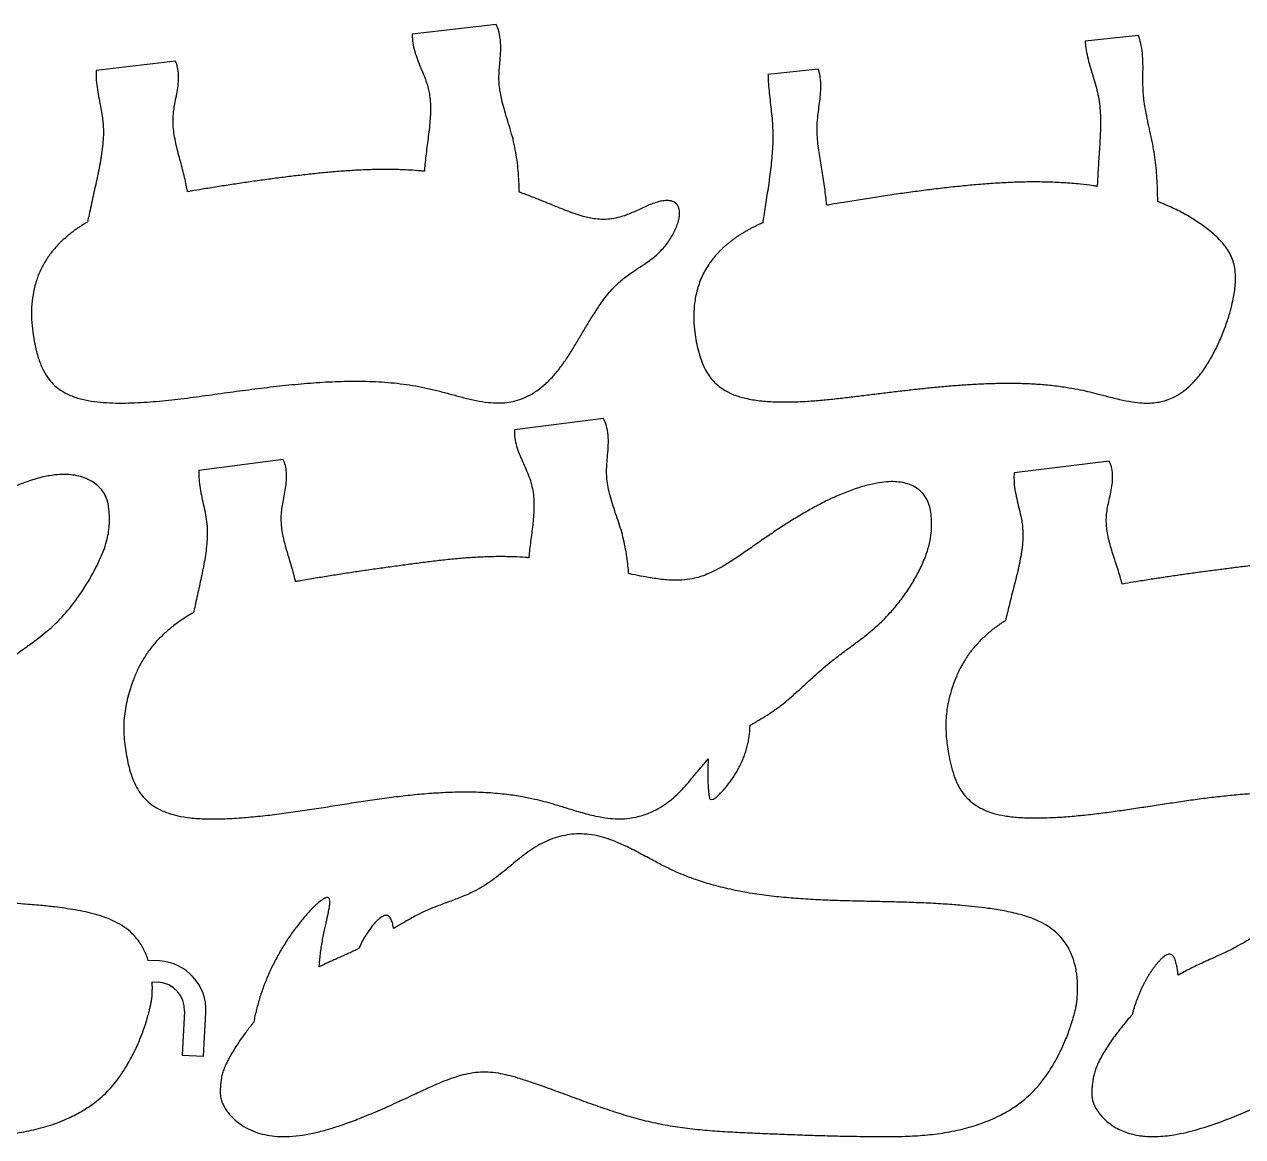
# Model space of a CAD drawing. Header units: millimetres. Extents: x 0 to 1237, y 0 to 434.
# Drawn here: x 257.1 to 685.6, y 0 to 391.2 of the extents above; entities that cross this region are included whole.
import ezdxf

# ---------------------------------------------------------------- set-up
doc = ezdxf.new("R2010")
doc.units = ezdxf.units.MM
for name, color, linetype in [('Left_layer_1', 7, 'Continuous'), ('Left_layer_10', 7, 'Continuous'), ('Left_layer_11', 7, 'Continuous'), ('Left_layer_2', 7, 'Continuous'), ('Left_layer_3', 7, 'Continuous'), ('Left_layer_5', 7, 'Continuous'), ('Left_layer_6', 7, 'Continuous'), ('Left_layer_7', 7, 'Continuous')]:
    doc.layers.add(name, color=color, linetype=linetype)

msp = doc.modelspace()

# ---------------------------------------------------------------- linework, layer by layer
at = {"layer": 'Left_layer_1'}
for p, q in [((304.62, 61.78), (300.69, 61.98)), ((302.05, 54.39), (304.23, 54.28)), ((313.45, 44.07), (312.67, 28.68)), ((320.17, 28.3), (320.95, 43.69)), ((312.67, 28.68), (320.17, 28.3))]:
    msp.add_line(p, q, dxfattribs=at)
for radius in [17.24, 9.73]:
    msp.add_arc((303.74, 44.56), radius, 357.0819, 87.0819, dxfattribs=at)
for points, knots in [([(300.69, 61.98), (300.5, 62.6), (299.81, 64.53), (298.16, 67.83), (295.47, 71.16), (292.3, 73.76), (289.12, 75.62), (285.73, 77.05), (282.22, 78.16), (278.65, 79.04), (275.04, 79.74), (271.41, 80.31), (267.36, 80.83), (262.48, 81.35), (256.37, 81.86), (249.44, 82.26), (242.09, 82.55), (234.74, 82.75), (227.39, 82.9), (220.04, 83.07), (212.69, 83.32), (205.34, 83.71), (198.01, 84.3), (190.71, 85.15), (183.44, 86.33), (176.66, 87.82), (170.76, 89.49), (166.12, 91.08), (162.33, 92.59), (158.96, 94.08), (155.67, 95.71), (152.06, 97.63), (148.12, 99.79), (143.78, 102.06), (139.69, 103.94), (135.85, 105.35), (132.29, 106.28), (128.64, 106.76), (124.96, 106.76), (121.31, 106.27), (117.75, 105.31), (114.34, 103.92), (111.12, 102.14), (108.1, 100.05), (105.19, 97.8), (102.34, 95.47), (99.5, 93.13), (96.61, 90.87), (93.59, 88.75), (90.4, 86.92), (87.07, 85.35), (83.67, 83.97), (80.22, 82.7), (76.96, 81.5), (74.11, 80.36), (71.69, 79.28), (69.31, 78.09), (66.83, 76.74), (64.89, 75.61), (63.84, 74.99), (63.63, 74.86)], [0.0000005, 0.0000005, 0.0000005, 0.0000005, 0.0075815, 0.02381, 0.0428576, 0.0571434, 0.0714291, 0.0857148, 0.1000005, 0.1142862, 0.1285719, 0.1428576, 0.1571434, 0.176191, 0.2000005, 0.2285719, 0.2571434, 0.2857148, 0.3142862, 0.3428576, 0.3714291, 0.4000005, 0.4285719, 0.4571434, 0.4857148, 0.5142862, 0.5380957, 0.5571434, 0.5714291, 0.5857148, 0.6000005, 0.6142862, 0.6333338, 0.6523814, 0.6714291, 0.6857148, 0.7000005, 0.7142862, 0.7285719, 0.7428576, 0.7571434, 0.7714291, 0.7857148, 0.8000005, 0.8142862, 0.8285719, 0.8428576, 0.8571434, 0.8714291, 0.8857148, 0.9000005, 0.9142862, 0.9285719, 0.9428576, 0.9547624, 0.9642862, 0.97381, 0.9857148, 0.9971809, 1, 1, 1, 1]), ([(300.84, 43.37), (300.89, 43.6), (301.01, 44.05), (301.17, 44.72), (301.33, 45.4), (301.48, 46.08), (301.62, 46.76), (301.75, 47.45), (301.86, 48.1), (301.95, 48.67), (302.02, 49.17), (302.05, 49.67), (302.08, 50.25), (302.1, 50.91), (302.12, 51.6), (302.13, 52.3), (302.12, 53), (302.09, 53.69), (302.06, 54.16), (302.05, 54.39)], [0.0000069, 0.0000069, 0.0000069, 0.0000069, 0.0625069, 0.1250069, 0.1875069, 0.2500069, 0.3125069, 0.3750069, 0.4375069, 0.4895902, 0.5312569, 0.5729236, 0.6250069, 0.6875069, 0.7500069, 0.8125069, 0.8750069, 0.9375069, 1, 1, 1, 1]), ([(10.9, 39.1), (10.52, 38.62), (9.34, 37.08), (7.29, 34.26), (5.18, 31.05), (3.52, 28.2), (2.45, 26.14), (1.68, 24.47), (1.14, 23.12), (0.76, 22.02), (0.5, 21.09), (0.32, 20.24), (0.21, 19.37), (0.14, 18.5), (0.08, 17.63), (0.02, 16.76), (-0.01, 15.89), (0.03, 15.02), (0.18, 14.16), (0.42, 13.22), (0.81, 12.13), (1.43, 10.81), (2.3, 9.41), (3.36, 8.03), (4.68, 6.61), (6.43, 5.07), (8.82, 3.41), (11.77, 1.92), (15.09, 0.84), (18.52, 0.2), (22, -0.04), (25.88, 0.07), (30.11, 0.6), (34.66, 1.55), (39.14, 2.79), (43.92, 4.36), (49.37, 6.39), (55.46, 8.9), (61.83, 11.74), (67.8, 14.51), (73.06, 16.99), (77.31, 18.87), (80.91, 20.29), (84.22, 21.4), (87.6, 22.28), (91.05, 22.79), (94.54, 22.83), (98.01, 22.45), (101.43, 21.73), (105.16, 20.68), (109.58, 19.23), (115.06, 17.32), (121.25, 15.07), (127.8, 12.66), (134.36, 10.3), (140.97, 8.1), (147.67, 6.14), (154.45, 4.52), (161.33, 3.35), (168.25, 2.52), (175.2, 1.94), (182.16, 1.54), (189.13, 1.23), (196.1, 0.93), (203.07, 0.66), (210.03, 0.42), (217, 0.23), (223.98, 0.08), (230.95, 0), (237.92, -0.01), (244.89, 0.21), (251.84, 0.81), (258.73, 1.92), (265.49, 3.65), (271.68, 5.94), (276.87, 8.56), (280.77, 11.1), (283.82, 13.5), (286.36, 15.88), (288.69, 18.49), (291.03, 21.57), (293.55, 25.48), (296.27, 30.62), (298.59, 36.13), (300.06, 40.54), (300.68, 42.78), (300.84, 43.37)], [0, 0, 0, 0, 0.005032, 0.016026, 0.028846, 0.036859, 0.04327, 0.048077, 0.052084, 0.055289, 0.057693, 0.060096, 0.0625, 0.064904, 0.067308, 0.069712, 0.072116, 0.07452, 0.076923, 0.079327, 0.082532, 0.086539, 0.091346, 0.096154, 0.100962, 0.107372, 0.115385, 0.125, 0.134616, 0.144231, 0.153846, 0.163462, 0.176282, 0.189103, 0.201923, 0.214744, 0.23077, 0.25, 0.269231, 0.288462, 0.304487, 0.317308, 0.326923, 0.336539, 0.346154, 0.35577, 0.365385, 0.375, 0.384616, 0.394231, 0.407052, 0.423077, 0.442308, 0.461539, 0.48077, 0.5, 0.519231, 0.538462, 0.557693, 0.576923, 0.596154, 0.615385, 0.634616, 0.653846, 0.673077, 0.692308, 0.711539, 0.73077, 0.75, 0.769231, 0.788462, 0.807693, 0.826923, 0.846154, 0.865385, 0.881411, 0.894231, 0.903846, 0.913462, 0.923077, 0.932693, 0.945513, 0.961539, 0.98077, 0.994969, 1, 1, 1, 1])]:
    msp.add_open_spline(points, degree=3, knots=knots, dxfattribs=at)
at = {"layer": 'Left_layer_10'}
for p, q in [((423.03, 391.21), (393.55, 387.82)), ((310.31, 378.25), (282.38, 375.04))]:
    msp.add_line(p, q, dxfattribs=at)
for points, knots in [([(431.21, 332.18), (431.21, 332.43), (431.18, 333.68), (431.09, 336.19), (430.85, 339.68), (430.43, 343.42), (429.83, 347.13), (429.02, 350.8), (428.01, 354.42), (426.89, 358), (425.86, 361.4), (425.06, 364.43), (424.55, 366.88), (424.24, 368.94), (424.07, 370.81), (424.03, 372.69), (424.11, 374.78), (424.31, 377.27), (424.59, 380.39), (424.74, 383.94), (424.4, 387.44), (423.65, 389.84), (423.14, 390.99), (423.03, 391.21)], [0, 0, 0, 0, 0.012519, 0.062504, 0.125004, 0.187504, 0.250004, 0.312504, 0.375004, 0.437504, 0.500004, 0.552088, 0.593754, 0.625004, 0.656254, 0.687504, 0.718754, 0.760421, 0.812504, 0.875004, 0.937504, 0.98749, 1.000004, 1.000004, 1.000004, 1.000004]), ([(393.55, 387.82), (393.54, 387.61), (393.53, 386.58), (393.69, 384.53), (394.35, 381.72), (395.37, 378.8), (396.54, 375.95), (397.66, 373.26), (398.55, 370.84), (399.18, 368.7), (399.62, 366.52), (399.91, 363.96), (399.99, 361.04), (399.85, 357.96), (399.57, 354.88), (399.19, 351.82), (398.78, 348.76), (398.41, 345.69), (398.1, 342.8), (397.91, 340.75), (397.83, 339.72), (397.81, 339.55)], [-0.000002, -0.000002, -0.000002, -0.000002, 0.012733, 0.062498, 0.124998, 0.187498, 0.249998, 0.312498, 0.364581, 0.406248, 0.447915, 0.499998, 0.562498, 0.624998, 0.687498, 0.749998, 0.812498, 0.874998, 0.937498, 0.989288, 1, 1, 1, 1]), ([(314.53, 332.36), (314.5, 332.52), (314.31, 333.47), (313.91, 335.38), (313.3, 338.08), (312.6, 340.91), (311.84, 343.73), (311.07, 346.55), (310.38, 349.39), (309.81, 352.26), (309.47, 355), (309.38, 357.44), (309.49, 359.54), (309.76, 361.64), (310.18, 364.04), (310.72, 366.74), (311.2, 369.63), (311.43, 372.54), (311.24, 375.28), (310.74, 377.17), (310.38, 378.08), (310.31, 378.25)], [0, 0, 0, 0, 0.0101367, 0.0624975, 0.1249975, 0.1874975, 0.2499975, 0.3124975, 0.3749975, 0.4374975, 0.4999975, 0.5520809, 0.5937475, 0.6354142, 0.6874975, 0.7499975, 0.8124975, 0.8749975, 0.9374975, 0.9877195, 0.9999975, 0.9999975, 0.9999975, 0.9999975]), ([(282.38, 375.04), (282.37, 374.83), (282.32, 373.71), (282.38, 371.45), (282.75, 368.3), (283.36, 364.98), (283.99, 361.85), (284.48, 359.07), (284.78, 356.65), (284.93, 354.21), (284.89, 351.4), (284.64, 348.21), (284.18, 344.86), (283.59, 341.54), (282.91, 338.23), (282.2, 334.92), (281.47, 331.62), (280.74, 328.32), (280.07, 325.22), (279.61, 323.02), (279.39, 321.91), (279.34, 321.71)], [0.000001, 0.000001, 0.000001, 0.000001, 0.0115877, 0.062501, 0.125001, 0.187501, 0.250001, 0.3020844, 0.343751, 0.3854177, 0.437501, 0.500001, 0.562501, 0.625001, 0.687501, 0.750001, 0.812501, 0.875001, 0.937501, 0.9884144, 1, 1, 1, 1]), ([(397.81, 339.55), (397.4, 339.59), (395.66, 339.74), (392.18, 339.99), (387.36, 340.17), (382.12, 340.19), (376.88, 340.05), (371.65, 339.77), (366.43, 339.38), (361.21, 338.89), (356, 338.34), (350.8, 337.73), (345.6, 337.07), (340.41, 336.38), (335.22, 335.64), (330.04, 334.87), (324.87, 334.06), (320.11, 333.29), (316.66, 332.72), (314.94, 332.43), (314.53, 332.36)], [-0.000001, -0.000001, -0.000001, -0.000001, 0.014866, 0.062499, 0.124999, 0.187499, 0.249999, 0.312499, 0.374999, 0.437499, 0.499999, 0.562499, 0.624999, 0.687499, 0.749999, 0.812499, 0.874999, 0.937499, 0.985132, 1, 1, 1, 1]), ([(264.16, 307.34), (264, 307.06), (263.29, 305.79), (262.03, 303.16), (260.75, 299.31), (259.91, 295.01), (259.56, 290.65), (259.67, 286.29), (260.16, 281.94), (260.97, 277.65), (262.1, 273.42), (263.65, 269.58), (265.57, 266.47), (267.69, 264.12), (270.2, 262.19), (273.44, 260.51), (277.39, 259.26), (281.69, 258.5), (286.05, 258.11), (290.42, 257.98), (294.78, 258.04), (299.15, 258.25), (303.51, 258.58), (307.85, 259), (312.19, 259.51), (316.53, 260.06), (320.86, 260.65), (325.19, 261.25), (329.51, 261.85), (333.84, 262.43), (338.18, 263), (342.51, 263.54), (346.85, 264.05), (351.2, 264.5), (355.55, 264.9), (359.9, 265.23), (364.27, 265.49), (368.63, 265.67), (373, 265.74), (377.37, 265.7), (381.74, 265.52), (386.09, 265.2), (390.44, 264.72), (394.76, 264.06), (399.04, 263.22), (403.29, 262.17), (407.5, 261.02), (411.72, 259.88), (415.97, 258.87), (420.05, 258.2), (423.69, 257.98), (426.84, 258.15), (429.95, 258.73), (433.4, 259.93), (437.02, 261.94), (440.45, 264.66), (443.5, 267.8), (446.2, 271.22), (448.66, 274.84), (450.97, 278.55), (453.19, 282.31), (455.41, 286.07), (457.56, 289.6), (459.55, 292.65), (461.4, 295.2), (463.42, 297.63), (465.96, 300.23), (469.15, 302.86), (472.58, 305.17), (475.64, 307.14), (478.01, 308.84), (479.86, 310.4), (481.41, 311.95), (482.82, 313.62), (484.09, 315.4), (485.22, 317.27), (486.2, 319.23), (486.94, 321.15), (487.4, 322.92), (487.59, 324.37), (487.56, 325.58), (487.35, 326.66), (486.89, 327.66), (486.12, 328.46), (485.15, 328.98), (483.96, 329.25), (482.49, 329.27), (480.69, 328.99), (478.71, 328.41), (476.68, 327.6), (474.69, 326.69), (472.71, 325.77), (470.71, 324.88), (468.68, 324.08), (466.37, 323.33), (463.76, 322.76), (460.85, 322.53), (458.18, 322.7), (455.79, 323.13), (453.44, 323.72), (450.66, 324.6), (447.24, 325.86), (443.41, 327.4), (439.38, 329.08), (435.61, 330.57), (432.88, 331.59), (431.51, 332.07), (431.21, 332.18)], [0.0000002, 0.0000002, 0.0000002, 0.0000002, 0.0026375, 0.0120484, 0.0240966, 0.0361448, 0.048193, 0.0602412, 0.0722894, 0.0843376, 0.0963857, 0.1084339, 0.1184741, 0.1265062, 0.1345384, 0.1445785, 0.1566267, 0.1686749, 0.1807231, 0.1927713, 0.2048195, 0.2168677, 0.2289159, 0.2409641, 0.2530123, 0.2650604, 0.2771086, 0.2891568, 0.301205, 0.3132532, 0.3253014, 0.3373496, 0.3493978, 0.361446, 0.3734942, 0.3855424, 0.3975906, 0.4096388, 0.421687, 0.4337351, 0.4457833, 0.4578315, 0.4698797, 0.4819279, 0.4939761, 0.5060243, 0.5180725, 0.5301207, 0.5421689, 0.5542171, 0.5642572, 0.5722894, 0.5803215, 0.5903617, 0.6024098, 0.614458, 0.6265062, 0.6385544, 0.6506026, 0.6626508, 0.674699, 0.6867472, 0.6987954, 0.7088355, 0.7168677, 0.7248998, 0.73494, 0.7469882, 0.7590363, 0.7690765, 0.7771086, 0.7831327, 0.7891568, 0.7951809, 0.801205, 0.8072291, 0.8132532, 0.8192773, 0.8242974, 0.8283135, 0.8313255, 0.8343376, 0.8373496, 0.8403617, 0.8433737, 0.8463857, 0.8504018, 0.8554219, 0.861446, 0.8674701, 0.8734942, 0.8795183, 0.8855424, 0.8915665, 0.8975906, 0.9056227, 0.9136548, 0.921687, 0.927711, 0.9337351, 0.9417673, 0.9518074, 0.9638556, 0.9759038, 0.987952, 0.997363, 1, 1, 1, 1]), ([(279.34, 321.71), (278.96, 321.49), (278.21, 321.04), (277.09, 320.34), (275.98, 319.61), (274.9, 318.85), (273.84, 318.06), (272.81, 317.24), (271.79, 316.39), (270.81, 315.51), (269.85, 314.6), (268.93, 313.65), (268.04, 312.68), (267.18, 311.67), (266.36, 310.63), (265.58, 309.57), (264.85, 308.47), (264.39, 307.72), (264.16, 307.34)], [0, 0, 0, 0, 0.062502, 0.125002, 0.187502, 0.250002, 0.312502, 0.375002, 0.437502, 0.500002, 0.562502, 0.625002, 0.687502, 0.750002, 0.812502, 0.875002, 0.937502, 1.000002, 1.000002, 1.000002, 1.000002])]:
    msp.add_open_spline(points, degree=3, knots=knots, dxfattribs=at)
at = {"layer": 'Left_layer_11'}
for p, q in [((648.96, 387.32), (630.24, 385.35)), ((536.41, 375.46), (518.67, 373.59))]:
    msp.add_line(p, q, dxfattribs=at)
for points, knots in [([(655.75, 328.86), (655.75, 329.1), (655.74, 330.33), (655.7, 332.79), (655.56, 336.24), (655.29, 339.92), (654.89, 343.59), (654.34, 347.24), (653.62, 350.86), (652.83, 354.47), (652.05, 358.08), (651.38, 361.5), (650.92, 364.54), (650.66, 367.2), (650.54, 369.86), (650.55, 372.94), (650.6, 376.43), (650.5, 380.12), (650.08, 383.55), (649.46, 385.93), (649.05, 387.09), (648.96, 387.32)], [0, 0, 0, 0, 0.0123482, 0.062479, 0.124979, 0.187479, 0.249979, 0.312479, 0.374979, 0.437479, 0.499979, 0.562479, 0.6145624, 0.656229, 0.6978957, 0.749979, 0.812479, 0.874979, 0.937479, 0.9876098, 0.999979, 0.999979, 0.999979, 0.999979]), ([(630.24, 385.35), (630.25, 385.16), (630.31, 384.08), (630.57, 381.93), (631.21, 378.96), (632.09, 375.84), (633.05, 372.75), (633.99, 369.65), (634.78, 366.52), (635.31, 363.32), (635.58, 360.09), (635.67, 356.86), (635.61, 353.62), (635.45, 350.39), (635.24, 347.16), (635.02, 343.93), (634.82, 340.7), (634.65, 337.66), (634.54, 335.51), (634.48, 334.43), (634.47, 334.24)], [0.0000025, 0.0000025, 0.0000025, 0.0000025, 0.0111793, 0.0625025, 0.1250025, 0.1875025, 0.2500025, 0.3125025, 0.3750025, 0.4375025, 0.5000025, 0.5625025, 0.6250025, 0.6875025, 0.7500025, 0.8125025, 0.8750025, 0.9375025, 0.9888257, 1, 1, 1, 1]), ([(518.67, 373.59), (518.68, 373.39), (518.71, 372.29), (518.82, 370.11), (519.1, 367.04), (519.47, 363.78), (519.85, 360.52), (520.18, 357.26), (520.37, 353.98), (520.39, 350.7), (520.26, 347.42), (520.01, 344.15), (519.67, 340.89), (519.26, 337.63), (518.8, 334.38), (518.32, 331.14), (517.81, 327.89), (517.34, 324.85), (517.01, 322.69), (516.85, 321.61), (516.82, 321.41)], [0.0000034, 0.0000034, 0.0000034, 0.0000034, 0.0113115, 0.0625034, 0.1250034, 0.1875034, 0.2500034, 0.3125034, 0.3750034, 0.4375034, 0.5000034, 0.5625034, 0.6250034, 0.6875034, 0.7500034, 0.8125034, 0.8750034, 0.9375034, 0.9886954, 1, 1, 1, 1]), ([(539.33, 327.6), (539.31, 327.76), (539.21, 328.76), (538.99, 330.76), (538.64, 333.59), (538.23, 336.58), (537.75, 339.55), (537.23, 342.53), (536.74, 345.5), (536.31, 348.49), (536.02, 351.49), (535.9, 354.5), (536.04, 357.52), (536.39, 360.51), (536.81, 363.5), (537.16, 366.5), (537.32, 369.51), (537.16, 372.36), (536.75, 374.33), (536.46, 375.3), (536.41, 375.46)], [0, 0, 0, 0, 0.010471, 0.062501, 0.125001, 0.187501, 0.250001, 0.312501, 0.375001, 0.437501, 0.500001, 0.562501, 0.625001, 0.687501, 0.750001, 0.812501, 0.875001, 0.937501, 0.98953, 1.000001, 1.000001, 1.000001, 1.000001]), ([(634.47, 334.24), (633.98, 334.31), (632.01, 334.6), (628.04, 335.07), (622.58, 335.52), (616.6, 335.77), (610.61, 335.81), (604.63, 335.65), (598.65, 335.34), (592.68, 334.89), (586.72, 334.33), (580.77, 333.69), (574.83, 332.97), (568.9, 332.19), (562.97, 331.35), (557.05, 330.47), (551.14, 329.54), (545.72, 328.67), (541.78, 328.02), (539.82, 327.68), (539.33, 327.6)], [-0.000001, -0.000001, -0.000001, -0.000001, 0.015611, 0.0625, 0.125, 0.1875, 0.25, 0.3125, 0.375, 0.4375, 0.5, 0.5625, 0.625, 0.6875, 0.75, 0.8125, 0.875, 0.9375, 0.984388, 1.000002, 1.000002, 1.000002, 1.000002]), ([(501.05, 310.77), (500.77, 310.48), (499.62, 309.2), (497.53, 306.48), (495.22, 302.32), (493.52, 297.45), (492.64, 292.36), (492.49, 287.5), (492.83, 283.22), (493.41, 279.55), (494.16, 276.2), (495.17, 272.92), (496.43, 270.03), (497.91, 267.58), (499.53, 265.58), (501.43, 263.83), (503.8, 262.23), (506.91, 260.76), (511.03, 259.53), (515.83, 258.77), (520.97, 258.41), (526.11, 258.36), (531.26, 258.55), (536.39, 258.91), (541.51, 259.41), (546.62, 260), (551.72, 260.63), (556.83, 261.26), (561.94, 261.89), (567.05, 262.49), (572.16, 263.06), (577.28, 263.58), (582.4, 264.04), (587.53, 264.43), (592.67, 264.74), (597.81, 264.94), (602.95, 265.03), (608.1, 264.96), (613.23, 264.73), (618.36, 264.29), (623.18, 263.66), (627.4, 262.93), (631.04, 262.14), (634.64, 261.24), (638.79, 260.14), (643.23, 259.05), (647.45, 258.29), (650.87, 257.98), (653.73, 258.02), (656.29, 258.32), (658.79, 258.95), (661.44, 260.02), (664.41, 261.76), (667.72, 264.51), (670.92, 268.18), (673.78, 272.46), (676.22, 276.99), (678.32, 281.69), (680.04, 286.23), (681.31, 290.33), (682.13, 293.66), (682.67, 296.47), (683.01, 299.02), (683.17, 301.59), (683.08, 304.16), (682.67, 306.71), (681.87, 309.16), (680.7, 311.45), (679.05, 313.8), (676.73, 316.33), (673.49, 319.14), (669.53, 321.97), (665.12, 324.62), (660.88, 326.74), (657.73, 328.09), (656.13, 328.71), (655.75, 328.86)], [-0.000002, -0.000002, -0.000002, -0.000002, 0.004, 0.016947, 0.033896, 0.050845, 0.067794, 0.084743, 0.098868, 0.110167, 0.121467, 0.132766, 0.144066, 0.15254, 0.161015, 0.169489, 0.177964, 0.189263, 0.203388, 0.220337, 0.237286, 0.254235, 0.271184, 0.288133, 0.305082, 0.322032, 0.338981, 0.35593, 0.372879, 0.389828, 0.406777, 0.423727, 0.440676, 0.457625, 0.474574, 0.491523, 0.508472, 0.525421, 0.542371, 0.55932, 0.576269, 0.590393, 0.601693, 0.612992, 0.627116, 0.644066, 0.65819, 0.669489, 0.677964, 0.686438, 0.694913, 0.703388, 0.714687, 0.728811, 0.74576, 0.76271, 0.779659, 0.796608, 0.813557, 0.827681, 0.838981, 0.847455, 0.85593, 0.864404, 0.872879, 0.881354, 0.889828, 0.898303, 0.906777, 0.918077, 0.932201, 0.94915, 0.966099, 0.983049, 0.995996, 1, 1, 1, 1]), ([(516.82, 321.41), (516.45, 321.25), (515.72, 320.93), (514.64, 320.42), (513.57, 319.89), (512.5, 319.34), (511.45, 318.76), (510.42, 318.16), (509.39, 317.54), (508.38, 316.9), (507.39, 316.22), (506.42, 315.53), (505.46, 314.8), (504.53, 314.05), (503.62, 313.28), (502.73, 312.47), (501.87, 311.64), (501.32, 311.06), (501.05, 310.77)], [0, 0, 0, 0, 0.062519, 0.125019, 0.187519, 0.250019, 0.312519, 0.375019, 0.437519, 0.500019, 0.562519, 0.625019, 0.687519, 0.750019, 0.812519, 0.875019, 0.937519, 1.000019, 1.000019, 1.000019, 1.000019])]:
    msp.add_open_spline(points, degree=3, knots=knots, dxfattribs=at)
at = {"layer": 'Left_layer_2'}
for points, knots in [([(625.14, 38.93), (625.21, 39.13), (625.51, 40.05), (626.02, 41.7), (626.56, 43.71), (626.97, 45.49), (627.25, 46.9), (627.39, 48.04), (627.45, 49), (627.49, 49.96), (627.53, 51.11), (627.56, 52.55), (627.55, 54.18), (627.44, 55.91), (627.2, 57.81), (626.77, 60.08), (625.98, 62.85), (624.7, 65.86), (622.86, 68.8), (620.57, 71.4), (617.89, 73.59), (614.91, 75.36), (611.39, 76.89), (606.99, 78.28), (601.74, 79.43), (596.43, 80.26), (591.47, 80.85), (586.5, 81.35), (580.76, 81.79), (574.25, 82.15), (567.34, 82.41), (560.43, 82.59), (553.53, 82.73), (546.62, 82.88), (539.71, 83.1), (532.81, 83.43), (525.91, 83.93), (519.04, 84.64), (512.2, 85.61), (505.41, 86.91), (499.08, 88.49), (493.58, 90.23), (489.27, 91.85), (485.74, 93.36), (482.27, 95), (478.2, 97.15), (473.48, 99.72), (468.7, 102.19), (464.48, 104.04), (460.85, 105.29), (457.49, 106.1), (454.05, 106.5), (450.59, 106.48), (447.16, 106.03), (443.81, 105.16), (440.59, 103.91), (437.53, 102.3), (434.64, 100.4), (431.88, 98.33), (429.19, 96.16), (426.53, 93.95), (423.84, 91.78), (421.08, 89.7), (418.2, 87.79), (414.82, 85.97), (410.95, 84.26), (406.64, 82.64), (402.67, 81.19), (399.11, 79.77), (395.63, 78.13), (392.12, 76.21), (389.15, 74.45), (387.51, 73.45), (386.99, 73.14)], [0, 0, 0, 0, 0.0023, 0.010162, 0.018292, 0.02439, 0.029471, 0.033536, 0.036585, 0.039634, 0.043699, 0.04878, 0.054878, 0.060975, 0.067073, 0.075203, 0.085366, 0.097561, 0.109756, 0.121951, 0.134146, 0.146341, 0.158536, 0.174796, 0.195122, 0.215447, 0.231707, 0.247967, 0.268292, 0.292683, 0.317073, 0.341463, 0.365853, 0.390244, 0.414634, 0.439024, 0.463414, 0.487805, 0.512195, 0.536585, 0.560975, 0.581301, 0.597561, 0.609756, 0.621951, 0.638211, 0.658536, 0.678861, 0.695122, 0.707317, 0.719512, 0.731707, 0.743902, 0.756097, 0.768292, 0.780488, 0.792683, 0.804878, 0.817073, 0.829268, 0.841463, 0.853658, 0.865853, 0.878048, 0.890244, 0.906504, 0.922764, 0.939024, 0.951219, 0.963414, 0.979674, 0.993634, 1, 1, 1, 1]), ([(360.81, 59.68), (360.82, 59.77), (360.88, 60.53), (361.01, 62.04), (361.25, 64.22), (361.55, 66.48), (361.91, 68.73), (362.33, 70.97), (362.77, 73.08), (363.18, 74.94), (363.51, 76.42), (363.79, 77.66), (364.02, 78.71), (364.21, 79.64), (364.34, 80.39), (364.45, 81.01), (364.52, 81.58), (364.57, 82.14), (364.59, 82.68), (364.55, 83.16), (364.46, 83.53), (364.32, 83.81), (364.11, 84.01), (363.83, 84.1), (363.51, 84.08), (363.14, 83.99), (362.71, 83.8), (362.24, 83.53), (361.76, 83.22), (361.25, 82.84), (360.66, 82.37), (359.94, 81.75), (359.15, 81.02), (358.34, 80.22), (357.46, 79.3), (356.43, 78.18), (355.19, 76.75), (353.83, 75.08), (352.45, 73.26), (351.11, 71.41), (349.83, 69.53), (348.6, 67.61), (347.41, 65.67), (346.28, 63.69), (345.2, 61.68), (344.18, 59.64), (343.22, 57.58), (342.31, 55.48), (341.47, 53.36), (340.69, 51.22), (339.97, 49.06), (339.32, 46.87), (338.73, 44.67), (338.23, 42.54), (337.93, 41.05), (337.79, 40.3), (337.78, 40.22)], [0.0000493, 0.0000493, 0.0000493, 0.0000493, 0.0034226, 0.0294839, 0.0588956, 0.0883074, 0.1177192, 0.1471309, 0.1765427, 0.2010525, 0.2206603, 0.2353662, 0.2500721, 0.262327, 0.2721309, 0.2794839, 0.2868368, 0.2941897, 0.3015427, 0.3076701, 0.3125721, 0.3162486, 0.319925, 0.3236015, 0.327278, 0.3321799, 0.3383074, 0.3456603, 0.3530133, 0.3603662, 0.3701701, 0.382425, 0.3971309, 0.4118368, 0.4265427, 0.4461505, 0.4706603, 0.5000721, 0.5294839, 0.5588956, 0.5883074, 0.6177192, 0.6471309, 0.6765427, 0.7059545, 0.7353662, 0.764778, 0.7941897, 0.8236015, 0.8530133, 0.882425, 0.9118368, 0.9412486, 0.9706603, 0.9967198, 1.0000228, 1.0000228, 1.0000228, 1.0000228]), ([(386.99, 73.14), (386.95, 73.41), (386.85, 73.95), (386.67, 74.75), (386.45, 75.55), (386.18, 76.28), (385.87, 76.89), (385.54, 77.33), (385.18, 77.63), (384.81, 77.8), (384.39, 77.85), (383.94, 77.79), (383.42, 77.61), (382.81, 77.28), (382.18, 76.83), (381.55, 76.3), (380.96, 75.73), (380.39, 75.13), (379.84, 74.51), (379.32, 73.87), (378.82, 73.22), (378.33, 72.56), (377.87, 71.88), (377.41, 71.19), (376.98, 70.49), (376.56, 69.78), (376.16, 69.06), (375.77, 68.34), (375.4, 67.6), (375.05, 66.86), (374.82, 66.36), (374.71, 66.11)], [0.0000055, 0.0000055, 0.0000055, 0.0000055, 0.0384604, 0.076922, 0.1153835, 0.153845, 0.1858963, 0.2115374, 0.2307681, 0.2499989, 0.2692297, 0.2884604, 0.3141015, 0.3461527, 0.3846143, 0.4230758, 0.4615374, 0.4999989, 0.5384604, 0.576922, 0.6153835, 0.653845, 0.6923066, 0.7307681, 0.7692297, 0.8076912, 0.8461527, 0.8846143, 0.9230758, 0.9615374, 0.9999933, 0.9999933, 0.9999933, 0.9999933]), ([(374.71, 66.11), (374.43, 65.97), (373.85, 65.69), (372.99, 65.28), (372.12, 64.88), (371.25, 64.48), (370.37, 64.09), (369.5, 63.7), (368.62, 63.31), (367.75, 62.92), (366.87, 62.54), (366, 62.15), (365.13, 61.75), (364.26, 61.35), (363.39, 60.95), (362.53, 60.53), (361.67, 60.11), (361.1, 59.83), (360.81, 59.68)], [-0.00006, -0.00006, -0.00006, -0.00006, 0.062446, 0.124946, 0.187446, 0.249946, 0.312446, 0.374946, 0.437446, 0.499946, 0.562446, 0.624946, 0.687446, 0.749946, 0.812446, 0.874946, 0.937446, 1.000006, 1.000006, 1.000006, 1.000006]), ([(337.78, 40.22), (337.39, 39.74), (336.16, 38.21), (334.04, 35.4), (331.83, 32.2), (330.09, 29.37), (328.95, 27.32), (328.07, 25.56), (327.37, 23.95), (326.78, 22.29), (326.39, 20.57), (326.18, 18.92), (326.05, 17.46), (325.98, 16.28), (325.97, 15.31), (326.03, 14.43), (326.18, 13.56), (326.44, 12.61), (326.87, 11.52), (327.54, 10.21), (328.45, 8.82), (329.69, 7.3), (331.37, 5.65), (333.7, 3.87), (336.61, 2.24), (339.93, 1.03), (343.38, 0.29), (346.89, -0.03), (350.81, 0.01), (355.09, 0.48), (359.7, 1.39), (364.24, 2.61), (369.08, 4.16), (374.59, 6.19), (380.75, 8.7), (387.19, 11.57), (393.22, 14.37), (398.53, 16.87), (402.82, 18.78), (406.46, 20.23), (409.8, 21.36), (413.21, 22.25), (416.7, 22.78), (420.22, 22.82), (423.73, 22.43), (427.18, 21.7), (430.94, 20.63), (435.4, 19.16), (440.95, 17.22), (447.19, 14.94), (453.8, 12.5), (460.44, 10.13), (467.13, 7.92), (473.9, 5.96), (480.76, 4.38), (487.72, 3.23), (494.71, 2.42), (501.74, 1.86), (508.77, 1.48), (515.81, 1.17), (522.85, 0.87), (529.89, 0.61), (536.93, 0.37), (543.58, 0.2), (549.45, 0.09), (554.54, 0.02), (559.62, -0.01), (565.5, 0.03), (572.14, 0.31), (579.15, 1.03), (586.09, 2.3), (592.88, 4.22), (599.05, 6.72), (604.2, 9.56), (608.03, 12.29), (610.98, 14.86), (613.69, 17.69), (616.6, 21.39), (619.73, 26.35), (622.43, 31.76), (624.18, 36.12), (624.95, 38.34), (625.14, 38.93)], [0, 0, 0, 0, 0.005152, 0.016349, 0.029421, 0.037591, 0.044127, 0.049029, 0.053931, 0.058833, 0.063735, 0.068637, 0.072722, 0.07599, 0.078441, 0.080892, 0.083343, 0.085794, 0.089062, 0.093147, 0.098049, 0.102951, 0.109486, 0.117656, 0.12746, 0.137264, 0.147068, 0.156872, 0.166676, 0.179748, 0.19282, 0.205892, 0.218964, 0.235303, 0.254911, 0.274519, 0.294127, 0.310467, 0.323539, 0.333343, 0.343147, 0.352951, 0.362754, 0.372558, 0.382362, 0.392166, 0.40197, 0.415042, 0.431382, 0.45099, 0.470598, 0.490205, 0.509813, 0.529421, 0.549029, 0.568637, 0.588245, 0.607852, 0.62746, 0.647068, 0.666676, 0.686284, 0.705892, 0.7255, 0.741839, 0.754911, 0.767983, 0.784323, 0.803931, 0.823539, 0.843147, 0.862754, 0.882362, 0.898702, 0.911774, 0.921578, 0.931382, 0.944454, 0.960794, 0.980402, 0.994865, 1.000009, 1.000009, 1.000009, 1.000009])]:
    msp.add_open_spline(points, degree=3, knots=knots, dxfattribs=at)
at = {"layer": 'Left_layer_3'}
for points, knots in [([(652.82, 0.04), (653.62, 0.01), (656.53, 0), (662.33, 0.62), (670.04, 2.47), (678.31, 5.27), (685.97, 8.33), (692.62, 11.28), (697.9, 13.72), (702.28, 15.78), (706.24, 17.62), (710.24, 19.36), (714.33, 20.9), (718.52, 22.12), (722.83, 22.82), (727.21, 22.78), (731.52, 22.1), (735.74, 20.99), (739.89, 19.63), (744.02, 18.21), (748.58, 16.57), (754.04, 14.56), (760.86, 12.04), (768.63, 9.3), (776.96, 6.68), (785.43, 4.56), (794.04, 3.11), (802.71, 2.18), (811.42, 1.59), (820.14, 1.19), (828.86, 0.83), (837.58, 0.51), (845.81, 0.27), (853.08, 0.11), (859.39, 0.02), (865.69, -0.02), (872.96, 0.06), (881.19, 0.54), (889.84, 1.78), (897.83, 3.86), (904.6, 6.54), (909.72, 9.32), (913.71, 12.08), (917.02, 14.93), (920, 18.12), (922.64, 21.6), (924.99, 25.28), (927.06, 29.12), (928.78, 32.86), (930.12, 36.24), (931.07, 38.99), (931.77, 41.31), (932.33, 43.42), (932.76, 45.56), (932.99, 47.73), (933.08, 49.91), (933.12, 52.09), (933.11, 54.27), (932.98, 56.45), (932.69, 58.62), (932.16, 60.98), (931.25, 63.75), (929.64, 67.03), (927.15, 70.34), (923.84, 73.21), (920.05, 75.4), (915.99, 77), (911.79, 78.2), (907.52, 79.11), (902.74, 79.88), (896.96, 80.6), (889.72, 81.28), (881.5, 81.78), (872.78, 82.1), (864.05, 82.3), (855.33, 82.47), (846.6, 82.7), (837.89, 83.11), (829.19, 83.78), (820.52, 84.83), (812.4, 86.27), (805.34, 88), (799.78, 89.73), (795.24, 91.41), (791.22, 93.11), (787.3, 95.02), (783.44, 97.06), (779.6, 99.13), (775.72, 101.14), (771.77, 102.98), (767.68, 104.52), (763.45, 105.6), (759.09, 106.03), (754.73, 105.78), (750.69, 104.89), (747.28, 103.64), (744.45, 102.24), (741.76, 100.6), (738.8, 98.48), (735.59, 95.9), (732.24, 93.11), (728.84, 90.36), (725.31, 87.8), (721.51, 85.64), (717.54, 83.83), (713.69, 82.35), (710.28, 81.1), (707.56, 80.07), (705.31, 79.15), (703.1, 78.16), (700.51, 76.85), (697.33, 75.08), (693.8, 72.95), (690.09, 70.66), (686.57, 68.52), (683.4, 66.73), (680.6, 65.28), (677.75, 63.94), (674, 62.25), (669.64, 60.3), (665.73, 58.35), (663.63, 57.16), (662.94, 56.75)], [0.0000001, 0.0000001, 0.0000001, 0.0000001, 0.0038879, 0.0140846, 0.0281691, 0.0422536, 0.0563381, 0.0680752, 0.0774649, 0.0845071, 0.0915494, 0.0985916, 0.1056339, 0.1126761, 0.1197184, 0.1267606, 0.1338029, 0.1408451, 0.1478874, 0.1549297, 0.1619719, 0.1713616, 0.1830987, 0.1971832, 0.2112677, 0.2253522, 0.2394367, 0.2535212, 0.2676057, 0.2816902, 0.2957747, 0.3098592, 0.3239437, 0.3356808, 0.3450705, 0.3544602, 0.3661973, 0.3802818, 0.3943663, 0.4084508, 0.4201879, 0.4295775, 0.4366198, 0.443662, 0.4507043, 0.4577466, 0.4647888, 0.4718311, 0.4788733, 0.4847419, 0.4894367, 0.4929578, 0.4964789, 0.5000001, 0.5035212, 0.5070423, 0.5105635, 0.5140846, 0.5176057, 0.5211268, 0.524648, 0.5293428, 0.5352113, 0.5422536, 0.5492959, 0.5563381, 0.5633804, 0.5704226, 0.5774649, 0.5845071, 0.5938968, 0.6056339, 0.6197184, 0.6338029, 0.6478874, 0.6619719, 0.6760564, 0.6901409, 0.7042254, 0.7183099, 0.7323944, 0.7441315, 0.7535212, 0.7605635, 0.7676057, 0.774648, 0.7816902, 0.7887325, 0.7957747, 0.802817, 0.8098592, 0.8169015, 0.8239437, 0.830986, 0.8380282, 0.8438968, 0.8485916, 0.8532865, 0.859155, 0.8661973, 0.8732395, 0.8802818, 0.887324, 0.8943663, 0.9014085, 0.9084508, 0.9143193, 0.9190142, 0.9225353, 0.9260564, 0.9307513, 0.9366198, 0.943662, 0.9507043, 0.9577466, 0.9636151, 0.9683099, 0.9730048, 0.9788733, 0.988263, 0.9961124, 1, 1, 1, 1]), ([(662.94, 56.75), (662.89, 57.15), (662.8, 57.96), (662.62, 59.18), (662.41, 60.32), (662.18, 61.31), (661.94, 62.09), (661.68, 62.72), (661.39, 63.26), (661, 63.74), (660.48, 64.09), (659.87, 64.18), (659.26, 64.05), (658.7, 63.8), (658.12, 63.44), (657.47, 62.94), (656.72, 62.25), (655.92, 61.41), (655.13, 60.47), (654.38, 59.5), (653.68, 58.5), (653, 57.48), (652.36, 56.44), (651.74, 55.38), (651.16, 54.3), (650.6, 53.21), (650.07, 52.1), (649.57, 50.99), (649.09, 49.86), (648.63, 48.72), (648.21, 47.57), (647.8, 46.41), (647.42, 45.25), (647.07, 44.08), (646.85, 43.29), (646.75, 42.9)], [0.0000422, 0.0000422, 0.0000422, 0.0000422, 0.0357567, 0.071471, 0.1071853, 0.1369472, 0.1607567, 0.1786139, 0.196471, 0.2143282, 0.2321853, 0.2500424, 0.2678996, 0.2857567, 0.3036139, 0.3274234, 0.3571853, 0.3928996, 0.4286139, 0.4643282, 0.5000424, 0.5357567, 0.571471, 0.6071853, 0.6428996, 0.6786139, 0.7143282, 0.7500424, 0.7857567, 0.821471, 0.8571853, 0.8928996, 0.9286139, 0.9643282, 1.0000003, 1.0000003, 1.0000003, 1.0000003]), ([(646.75, 42.9), (646.66, 42.81), (646.09, 42.16), (644.96, 40.85), (643.39, 38.94), (641.79, 36.9), (640.24, 34.82), (638.76, 32.7), (637.34, 30.53), (636.02, 28.3), (634.88, 26.13), (634.03, 24.14), (633.46, 22.36), (633.08, 20.67), (632.82, 18.96), (632.65, 17.39), (632.55, 15.95), (632.54, 14.65), (632.67, 13.36), (632.97, 12.1), (633.45, 10.89), (634.12, 9.61), (635.09, 8.18), (636.5, 6.54), (638.32, 4.9), (640.45, 3.41), (642.74, 2.2), (645.16, 1.27), (647.67, 0.61), (650.11, 0.22), (651.84, 0.08), (652.7, 0.04), (652.82, 0.04)], [0, 0, 0, 0, 0.006124, 0.0435, 0.086978, 0.130456, 0.173935, 0.217413, 0.260891, 0.304369, 0.347848, 0.38408, 0.413065, 0.442051, 0.471036, 0.500022, 0.521761, 0.5435, 0.565239, 0.586978, 0.608717, 0.630456, 0.659442, 0.695674, 0.739152, 0.78263, 0.826108, 0.869587, 0.913065, 0.956543, 0.993915, 1.000022, 1.000022, 1.000022, 1.000022])]:
    msp.add_open_spline(points, degree=3, knots=knots, dxfattribs=at)
at = {"layer": 'Left_layer_5'}
msp.add_open_spline([(219.05, 142.81), (219.43, 143.05), (220.74, 143.84), (223.12, 145.24), (225.9, 146.88), (228.49, 148.51), (231.01, 150.25), (233.9, 152.51), (237.39, 155.51), (241.23, 159.01), (245.32, 162.72), (249.54, 166.26), (253.99, 169.51), (258.26, 172.5), (261.96, 175.21), (264.83, 177.51), (267.12, 179.53), (269.33, 181.66), (271.82, 184.36), (274.72, 187.92), (277.72, 192.18), (280.59, 196.88), (283.03, 201.48), (284.88, 205.69), (286.03, 209.18), (286.7, 212.17), (287, 214.76), (287.07, 217.06), (287, 219.05), (286.84, 221.03), (286.45, 223.3), (285.57, 225.76), (283.98, 228.04), (281.88, 229.85), (279.48, 231.24), (276.9, 232.21), (274.19, 232.76), (271.13, 232.98), (267.46, 232.76), (262.94, 231.9), (257.95, 230.4), (252.83, 228.36), (247.85, 225.98), (243.01, 223.36), (238.26, 220.56), (233.61, 217.6), (229.29, 214.7), (225.51, 212.09), (222.25, 209.8), (219.01, 207.5), (215.48, 205.06), (211.86, 202.76), (208.65, 200.97), (205.88, 199.66), (203.3, 198.68), (200.64, 197.96), (197.61, 197.49), (194.24, 197.35), (190.57, 197.56), (186.93, 198.01), (182.99, 198.63), (178.91, 199.34), (175.59, 199.94), (173.79, 200.28), (173.35, 200.36)], degree=3, knots=[0, 0, 0, 0, 0.005642, 0.01938, 0.034884, 0.046512, 0.058139, 0.073643, 0.093023, 0.116279, 0.139535, 0.162791, 0.186046, 0.209302, 0.228682, 0.244186, 0.255814, 0.267442, 0.282946, 0.302326, 0.325581, 0.348837, 0.372093, 0.391473, 0.406977, 0.418605, 0.430233, 0.439922, 0.447674, 0.455426, 0.465116, 0.476744, 0.488372, 0.5, 0.511628, 0.523256, 0.534884, 0.546512, 0.562015, 0.581395, 0.604651, 0.627907, 0.651163, 0.674419, 0.697674, 0.72093, 0.744186, 0.763566, 0.77907, 0.794574, 0.813953, 0.833333, 0.848837, 0.860465, 0.872093, 0.883721, 0.895349, 0.910853, 0.926357, 0.94186, 0.957364, 0.976744, 0.994358, 1, 1, 1, 1], dxfattribs=at)
at = {"layer": 'Left_layer_6'}
for p, q in [((460.78, 252.56), (429.46, 248.54)), ((348.2, 238.1), (318.52, 234.29)), ((498.35, 118.54), (499.58, 118.69))]:
    msp.add_line(p, q, dxfattribs=at)
for points, knots in [([(429.46, 248.54), (429.46, 248.35), (429.44, 247.39), (429.59, 245.47), (430.2, 242.83), (431.18, 240.11), (432.32, 237.46), (433.51, 234.83), (434.63, 232.17), (435.55, 229.43), (436.11, 226.59), (436.36, 223.71), (436.37, 220.82), (436.2, 217.94), (435.91, 215.07), (435.56, 212.2), (435.18, 209.34), (434.85, 206.63), (434.66, 204.71), (434.56, 203.76), (434.55, 203.6)], [-0.000002, -0.000002, -0.000002, -0.000002, 0.012171, 0.062498, 0.124998, 0.187498, 0.249998, 0.312498, 0.374998, 0.437498, 0.499998, 0.562498, 0.624998, 0.687498, 0.749998, 0.812498, 0.874998, 0.937498, 0.989989, 1, 1, 1, 1]), ([(469.67, 197.96), (469.65, 198.18), (469.57, 199.34), (469.34, 201.66), (468.91, 204.9), (468.28, 208.34), (467.48, 211.74), (466.48, 215.08), (465.36, 218.39), (464.25, 221.7), (463.22, 225.04), (462.44, 228.25), (462.01, 231.13), (461.87, 233.65), (461.96, 236.17), (462.21, 239.07), (462.51, 242.36), (462.58, 245.85), (462.16, 249.11), (461.39, 251.32), (460.88, 252.37), (460.78, 252.56)], [0, 0, 0, 0, 0.011885, 0.0625, 0.125, 0.1875, 0.25, 0.3125, 0.375, 0.4375, 0.5, 0.5625, 0.614584, 0.65625, 0.697917, 0.75, 0.8125, 0.875, 0.9375, 0.988116, 1, 1, 1, 1]), ([(352.53, 195.21), (352.49, 195.34), (352.27, 196.23), (351.82, 198), (351.13, 200.51), (350.34, 203.13), (349.55, 205.75), (348.81, 208.39), (348.17, 211.05), (347.71, 213.6), (347.49, 215.88), (347.45, 217.86), (347.57, 219.83), (347.87, 222.09), (348.35, 224.64), (348.86, 227.33), (349.27, 230.04), (349.41, 232.78), (349.15, 235.35), (348.62, 237.1), (348.27, 237.94), (348.2, 238.1)], [0, 0, 0, 0, 0.0093817, 0.0624552, 0.1249552, 0.1874552, 0.2499552, 0.3124552, 0.3749552, 0.4374552, 0.4895385, 0.5312052, 0.5728718, 0.6249552, 0.6874552, 0.7499552, 0.8124552, 0.8749552, 0.9374552, 0.9882472, 0.9999552, 0.9999552, 0.9999552, 0.9999552]), ([(318.52, 234.29), (318.51, 234.1), (318.47, 233.05), (318.52, 230.93), (318.89, 227.97), (319.51, 224.86), (320.21, 221.77), (320.87, 218.67), (321.34, 215.53), (321.49, 212.36), (321.37, 209.2), (321.04, 206.04), (320.56, 202.91), (319.98, 199.79), (319.33, 196.69), (318.66, 193.6), (317.97, 190.5), (317.33, 187.59), (316.88, 185.52), (316.67, 184.49), (316.63, 184.31)], [0.0000011, 0.0000011, 0.0000011, 0.0000011, 0.0109739, 0.0625011, 0.1250011, 0.1875011, 0.2500011, 0.3125011, 0.3750011, 0.4375011, 0.5000011, 0.5625011, 0.6250011, 0.6875011, 0.7500011, 0.8125011, 0.8750011, 0.9375011, 0.9890284, 1, 1, 1, 1]), ([(512.38, 144.68), (512.74, 144.89), (513.98, 145.62), (516.23, 146.94), (518.83, 148.53), (521.23, 150.15), (523.54, 151.88), (526.22, 154.07), (529.46, 156.94), (532.86, 160.08), (536.05, 163), (538.88, 165.48), (541.79, 167.85), (545.26, 170.45), (549.23, 173.34), (553.14, 176.31), (556.46, 179.09), (559.21, 181.65), (561.8, 184.37), (564.61, 187.67), (567.51, 191.63), (570.28, 196.04), (572.7, 200.64), (574.57, 205.19), (575.7, 209.38), (576.16, 212.82), (576.25, 215.71), (576.14, 218.31), (575.78, 220.89), (575.01, 223.39), (573.71, 225.66), (571.88, 227.53), (569.67, 228.92), (567.22, 229.83), (564.66, 230.3), (561.77, 230.43), (558.31, 230.15), (554.05, 229.29), (549.34, 227.89), (544.49, 226.04), (539.75, 223.89), (535.13, 221.5), (530.61, 218.94), (526.17, 216.22), (521.81, 213.39), (517.51, 210.48), (513.24, 207.51), (508.99, 204.52), (504.89, 201.81), (501.15, 199.62), (498.03, 198.1), (495.34, 197.04), (492.56, 196.24), (489.13, 195.69), (484.79, 195.61), (479.9, 196.11), (475.18, 196.92), (471.78, 197.55), (470.07, 197.88), (469.67, 197.96)], [0, 0, 0, 0, 0.005516, 0.01938, 0.034883, 0.046511, 0.058139, 0.073643, 0.093023, 0.116279, 0.135659, 0.151163, 0.166666, 0.186046, 0.209302, 0.232558, 0.251938, 0.267442, 0.282946, 0.302325, 0.325581, 0.348837, 0.372093, 0.395349, 0.414728, 0.430232, 0.44186, 0.453488, 0.465116, 0.476744, 0.488372, 0.5, 0.511628, 0.523256, 0.534883, 0.546511, 0.562015, 0.581395, 0.604651, 0.627907, 0.651163, 0.674418, 0.697674, 0.72093, 0.744186, 0.767442, 0.790697, 0.813953, 0.837209, 0.856589, 0.872093, 0.883721, 0.895349, 0.910852, 0.930232, 0.953488, 0.976744, 0.994484, 1, 1, 1, 1]), ([(434.55, 203.6), (434.14, 203.64), (432.43, 203.76), (428.99, 203.95), (424.23, 204.03), (419.07, 203.91), (413.91, 203.63), (408.76, 203.2), (403.63, 202.66), (398.5, 202.04), (393.38, 201.38), (388.26, 200.69), (383.14, 199.99), (378.03, 199.26), (372.92, 198.51), (367.81, 197.73), (362.71, 196.92), (358.02, 196.15), (354.62, 195.57), (352.93, 195.28), (352.53, 195.21)], [-0.000003, -0.000003, -0.000003, -0.000003, 0.014779, 0.062497, 0.124997, 0.187497, 0.249997, 0.312497, 0.374997, 0.437497, 0.499997, 0.562497, 0.624997, 0.687497, 0.749997, 0.812497, 0.874997, 0.937497, 0.985214, 1, 1, 1, 1]), ([(316.63, 184.31), (316.57, 184.28), (315.97, 183.94), (314.78, 183.25), (313.08, 182.18), (311.37, 181.02), (309.71, 179.8), (308.1, 178.5), (306.54, 177.15), (305.05, 175.72), (303.62, 174.22), (302.27, 172.66), (301, 171.03), (299.82, 169.33), (298.73, 167.58), (297.73, 165.77), (296.82, 163.91), (296.02, 162.08), (295.51, 160.8), (295.27, 160.15), (295.25, 160.09)], [0, 0, 0, 0, 0.005708, 0.062501, 0.125001, 0.187501, 0.250001, 0.312501, 0.375001, 0.437501, 0.500001, 0.562501, 0.625001, 0.687501, 0.750001, 0.812501, 0.875001, 0.937501, 0.994291, 1.000001, 1.000001, 1.000001, 1.000001]), ([(295.25, 160.09), (295.18, 159.9), (294.8, 158.86), (294.1, 156.76), (293.29, 153.74), (292.61, 150.48), (292.16, 147.19), (292, 143.86), (292.14, 140.54), (292.52, 137.24), (293.05, 133.95), (293.71, 130.69), (294.57, 127.48), (295.74, 124.36), (297.34, 121.43), (299.43, 118.82), (301.95, 116.63), (304.8, 114.91), (307.89, 113.65), (311.46, 112.69), (315.85, 112.01), (321.39, 111.68), (327.67, 111.77), (334.32, 112.17), (340.94, 112.79), (347.55, 113.59), (354.13, 114.51), (360.71, 115.52), (367.28, 116.56), (373.85, 117.6), (380.43, 118.59), (387.02, 119.48), (393.63, 120.25), (400.26, 120.84), (406.9, 121.21), (413.56, 121.31), (420.21, 121.09), (426.47, 120.53), (431.95, 119.71), (436.3, 118.83), (439.88, 117.94), (443.44, 116.92), (447.68, 115.61), (452.62, 114.09), (457.63, 112.77), (462, 111.99), (465.69, 111.71), (469.38, 111.83), (473.4, 112.54), (477.59, 114.01), (481.18, 115.95), (484.19, 118.09), (486.7, 120.28), (489.02, 122.66), (491.46, 125.43), (493.92, 128.42), (496.04, 130.98), (497.24, 132.39), (497.62, 132.82)], [-0.000001, -0.000001, -0.000001, -0.000001, 0.002407, 0.013157, 0.026315, 0.039473, 0.052631, 0.065789, 0.078947, 0.092104, 0.105262, 0.11842, 0.131578, 0.144736, 0.157894, 0.171052, 0.18421, 0.197368, 0.210525, 0.223683, 0.241227, 0.263157, 0.289473, 0.315789, 0.342104, 0.36842, 0.394736, 0.421052, 0.447368, 0.473683, 0.499999, 0.526315, 0.552631, 0.578947, 0.605262, 0.631578, 0.657894, 0.68421, 0.70614, 0.723683, 0.736841, 0.749999, 0.767543, 0.789473, 0.811403, 0.828947, 0.842104, 0.855262, 0.872806, 0.89035, 0.907894, 0.921052, 0.93421, 0.947368, 0.960525, 0.978069, 0.993205, 1, 1, 1, 1]), ([(499.58, 118.69), (499.72, 118.79), (500.22, 119.16), (501.15, 119.98), (502.35, 121.19), (503.6, 122.57), (504.78, 124.02), (505.9, 125.52), (506.94, 127.07), (507.9, 128.67), (508.77, 130.32), (509.56, 132.01), (510.26, 133.74), (510.87, 135.5), (511.38, 137.3), (511.79, 139.12), (512.09, 140.96), (512.29, 142.78), (512.36, 144.02), (512.38, 144.64), (512.38, 144.68)], [0.0000003, 0.0000003, 0.0000003, 0.0000003, 0.0163678, 0.0625003, 0.1250003, 0.1875003, 0.2500003, 0.3125003, 0.3750003, 0.4375003, 0.5000003, 0.5625003, 0.6250003, 0.6875003, 0.7500003, 0.8125003, 0.8750003, 0.9375003, 0.9959143, 1, 1, 1, 1]), ([(497.62, 132.82), (497.6, 132.52), (497.58, 131.92), (497.56, 131.02), (497.53, 130.12), (497.52, 129.22), (497.51, 128.33), (497.51, 127.43), (497.51, 126.53), (497.52, 125.63), (497.55, 124.73), (497.58, 123.83), (497.63, 122.94), (497.69, 122.04), (497.77, 121.14), (497.86, 120.3), (497.98, 119.56), (498.12, 118.99), (498.26, 118.67), (498.35, 118.55), (498.35, 118.54)], [0, 0, 0, 0, 0.062519, 0.125019, 0.187519, 0.250019, 0.312519, 0.375019, 0.437519, 0.500019, 0.562519, 0.625019, 0.687519, 0.750019, 0.812519, 0.875019, 0.927102, 0.968769, 0.99733, 1.000019, 1.000019, 1.000019, 1.000019])]:
    msp.add_open_spline(points, degree=3, knots=knots, dxfattribs=at)
at = {"layer": 'Left_layer_7'}
msp.add_line((638.72, 237.56), (605.27, 233.43), dxfattribs=at)
for points, knots in [([(643.24, 194.35), (643.2, 194.49), (642.96, 195.38), (642.46, 197.16), (641.7, 199.68), (640.84, 202.31), (639.97, 204.94), (639.14, 207.59), (638.43, 210.27), (637.93, 212.84), (637.69, 215.14), (637.64, 217.14), (637.77, 219.14), (638.13, 221.42), (638.67, 223.98), (639.27, 226.69), (639.76, 229.42), (639.97, 232.19), (639.72, 234.77), (639.18, 236.54), (638.8, 237.38), (638.72, 237.56)], [0, 0, 0, 0, 0.009525, 0.0624654, 0.1249654, 0.1874654, 0.2499654, 0.3124654, 0.3749654, 0.4374654, 0.4895487, 0.5312154, 0.572882, 0.6249654, 0.6874654, 0.7499654, 0.8124654, 0.8749654, 0.9374654, 0.9866477, 0.9999654, 0.9999654, 0.9999654, 0.9999654]), ([(605.27, 233.43), (605.25, 233.23), (605.17, 232.13), (605.19, 229.92), (605.6, 226.83), (606.31, 223.6), (607.07, 220.57), (607.68, 217.89), (608.09, 215.53), (608.32, 213.15), (608.33, 210.39), (608.09, 207.28), (607.6, 204.01), (606.95, 200.76), (606.19, 197.54), (605.39, 194.33), (604.58, 191.13), (603.77, 187.92), (603.02, 184.91), (602.5, 182.76), (602.25, 181.69), (602.2, 181.49)], [0.0000014, 0.0000014, 0.0000014, 0.0000014, 0.0113862, 0.0625014, 0.1250014, 0.1875014, 0.2500014, 0.3020847, 0.3437514, 0.385418, 0.4375014, 0.5000014, 0.5625014, 0.6250014, 0.6875014, 0.7500014, 0.8125014, 0.8750014, 0.9375014, 0.9886166, 1, 1, 1, 1]), ([(587.27, 166.51), (587.03, 166.09), (586.09, 164.39), (584.58, 161.17), (583.12, 157.04), (582.15, 153.28), (581.58, 150.1), (581.28, 147.2), (581.19, 144.29), (581.3, 141.39), (581.59, 138.49), (582.06, 135.29), (582.72, 131.79), (583.69, 128.03), (584.92, 124.69), (586.46, 121.83), (588.21, 119.5), (590.32, 117.49), (592.74, 115.84), (595.37, 114.58), (598.43, 113.55), (602.23, 112.72), (607.05, 112.18), (612.55, 112.02), (618.37, 112.17), (624.19, 112.54), (629.98, 113.08), (635.76, 113.75), (641.53, 114.53), (647.29, 115.37), (653.05, 116.25), (658.8, 117.13), (664.56, 117.99), (670.33, 118.8), (676.1, 119.53), (681.89, 120.15), (687.69, 120.64), (693.51, 120.97), (699.33, 121.11), (705.15, 121.02), (710.96, 120.67), (716.43, 120.05), (721.21, 119.26), (725.32, 118.38), (729.4, 117.33), (734.04, 115.93), (738.99, 114.4), (743.66, 113.12), (747.46, 112.31), (750.67, 111.86), (753.57, 111.69), (756.48, 111.81), (759.69, 112.29), (763.42, 113.35), (767.54, 115.26), (771.3, 117.81), (774.21, 120.39), (776.45, 122.72), (778.59, 125.15), (780.85, 127.89), (783.3, 130.9), (785.59, 133.63), (787.77, 136.02), (789.84, 138.06), (792.07, 139.94), (794.67, 141.86), (797.67, 143.78), (801.02, 145.74), (804.1, 147.52), (806.86, 149.21), (809.27, 150.84), (811.59, 152.59), (814.09, 154.65), (817, 157.22), (820.31, 160.31), (823.61, 163.41), (826.72, 166.24), (829.93, 168.96), (833.73, 171.97), (838.07, 175.35), (842.54, 179.08), (846.77, 183.09), (850.66, 187.42), (854.15, 192.09), (857, 196.8), (859.03, 201.21), (860.23, 204.91), (860.91, 208.08), (861.23, 210.97), (861.28, 213.88), (861.02, 216.79), (860.33, 219.46), (859.21, 221.63), (857.83, 223.23), (856.14, 224.5), (853.9, 225.47), (851.17, 225.96), (848.26, 225.96), (845.37, 225.62), (842.19, 224.99), (838.44, 224.01), (833.83, 222.48), (828.74, 220.4), (823.49, 217.88), (818.37, 215.11), (813.37, 212.13), (808.73, 209.17), (804.7, 206.48), (801.22, 204.11), (797.75, 201.74), (793.96, 199.27), (790.04, 197), (786.67, 195.4), (784.09, 194.45), (782.07, 193.88), (780.01, 193.47), (777.6, 193.21), (774.52, 193.16), (770.65, 193.48), (766.34, 194.21), (762.85, 194.92), (760.96, 195.32), (760.49, 195.42)], [0, 0, 0, 0, 0.0029458, 0.0119048, 0.0218254, 0.0297619, 0.0357143, 0.0416667, 0.0476191, 0.0535714, 0.0595238, 0.0654762, 0.0734127, 0.0813492, 0.0892857, 0.0952381, 0.1011905, 0.1071429, 0.1130952, 0.1190476, 0.125, 0.1329365, 0.1428571, 0.1547619, 0.1666667, 0.1785714, 0.1904762, 0.202381, 0.2142857, 0.2261905, 0.2380952, 0.25, 0.2619048, 0.2738095, 0.2857143, 0.2976191, 0.3095238, 0.3214286, 0.3333333, 0.3452381, 0.3571429, 0.3690476, 0.3789683, 0.3869048, 0.3948413, 0.4047619, 0.4166667, 0.4265873, 0.4345238, 0.4404762, 0.4464286, 0.452381, 0.4583333, 0.4662698, 0.4761905, 0.4861111, 0.4940476, 0.5, 0.5059524, 0.5138889, 0.5218254, 0.5297619, 0.5357143, 0.5416667, 0.5476191, 0.5535714, 0.5615079, 0.5694444, 0.577381, 0.5833333, 0.5892857, 0.5952381, 0.6011905, 0.609127, 0.6190476, 0.6289683, 0.6369048, 0.6448413, 0.6547619, 0.6666667, 0.6785714, 0.6904762, 0.702381, 0.7142857, 0.7261905, 0.7361111, 0.7440476, 0.75, 0.7559524, 0.7619048, 0.7678571, 0.7738095, 0.7787698, 0.7827381, 0.7867064, 0.7916667, 0.7976191, 0.8035714, 0.8095238, 0.8154762, 0.8234127, 0.8333333, 0.8452381, 0.8571429, 0.8690476, 0.8809524, 0.8928571, 0.9027778, 0.9107143, 0.9186508, 0.9285714, 0.9384921, 0.9464286, 0.9513889, 0.9553571, 0.9593254, 0.9642857, 0.9702381, 0.9781746, 0.9880952, 0.9970542, 1, 1, 1, 1]), ([(720.88, 202.1), (720.51, 202.12), (718.88, 202.22), (715.63, 202.36), (711.12, 202.4), (706.23, 202.27), (701.35, 202), (696.48, 201.61), (691.62, 201.13), (686.76, 200.58), (681.92, 199.98), (677.07, 199.36), (672.22, 198.72), (667.38, 198.06), (662.55, 197.37), (657.71, 196.66), (652.88, 195.92), (648.43, 195.21), (645.21, 194.68), (643.61, 194.41), (643.24, 194.35)], [-0.000002, -0.000002, -0.000002, -0.000002, 0.014435, 0.062498, 0.124998, 0.187498, 0.249998, 0.312498, 0.374998, 0.437498, 0.499998, 0.562498, 0.624998, 0.687498, 0.749998, 0.812498, 0.874998, 0.937498, 0.985561, 1, 1, 1, 1]), ([(602.2, 181.49), (601.83, 181.26), (601.08, 180.77), (599.98, 180.02), (598.89, 179.24), (597.83, 178.43), (596.79, 177.6), (595.77, 176.73), (594.78, 175.84), (593.81, 174.91), (592.88, 173.96), (591.97, 172.98), (591.1, 171.97), (590.26, 170.93), (589.45, 169.87), (588.68, 168.77), (587.96, 167.65), (587.5, 166.89), (587.27, 166.51)], [0, 0, 0, 0, 0.062503, 0.125003, 0.187503, 0.250003, 0.312503, 0.375003, 0.437503, 0.500003, 0.562503, 0.625003, 0.687503, 0.750003, 0.812503, 0.875003, 0.937503, 1.000003, 1.000003, 1.000003, 1.000003])]:
    msp.add_open_spline(points, degree=3, knots=knots, dxfattribs=at)

doc.saveas('drawing.dxf')
